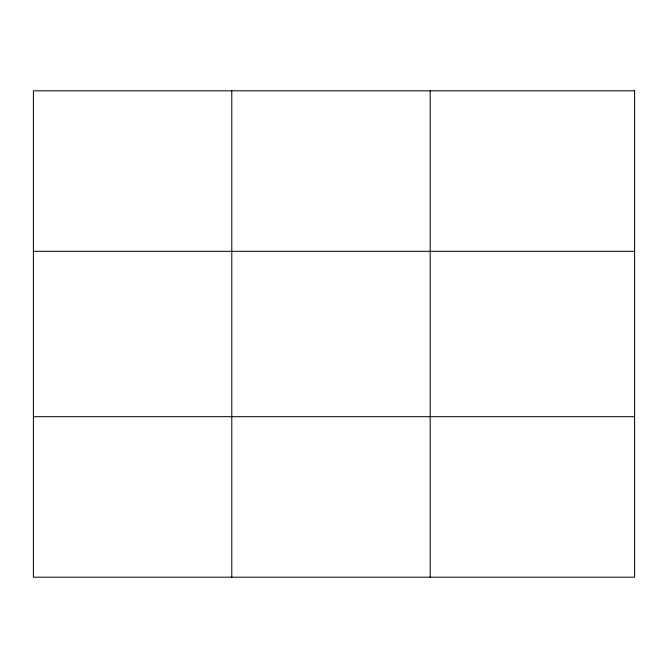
<?xml version="1.0" encoding="UTF-8"?>
<svg xmlns="http://www.w3.org/2000/svg" width="668" height="668" viewBox="0 0 668 668"><rect width="100%" height="100%" fill="white"/><g stroke="black" fill="none" stroke-linecap="round" stroke-linejoin="round"><path stroke-width="1" d="M231.796 90.806L231.796 577.194M430.192 90.806L430.192 577.194M33.4 251.318L634.6 251.318M33.4 416.682L634.6 416.682M634.6 90.806L634.6 577.194L33.4 577.194L33.4 90.806L634.6 90.806"/></g></svg>
